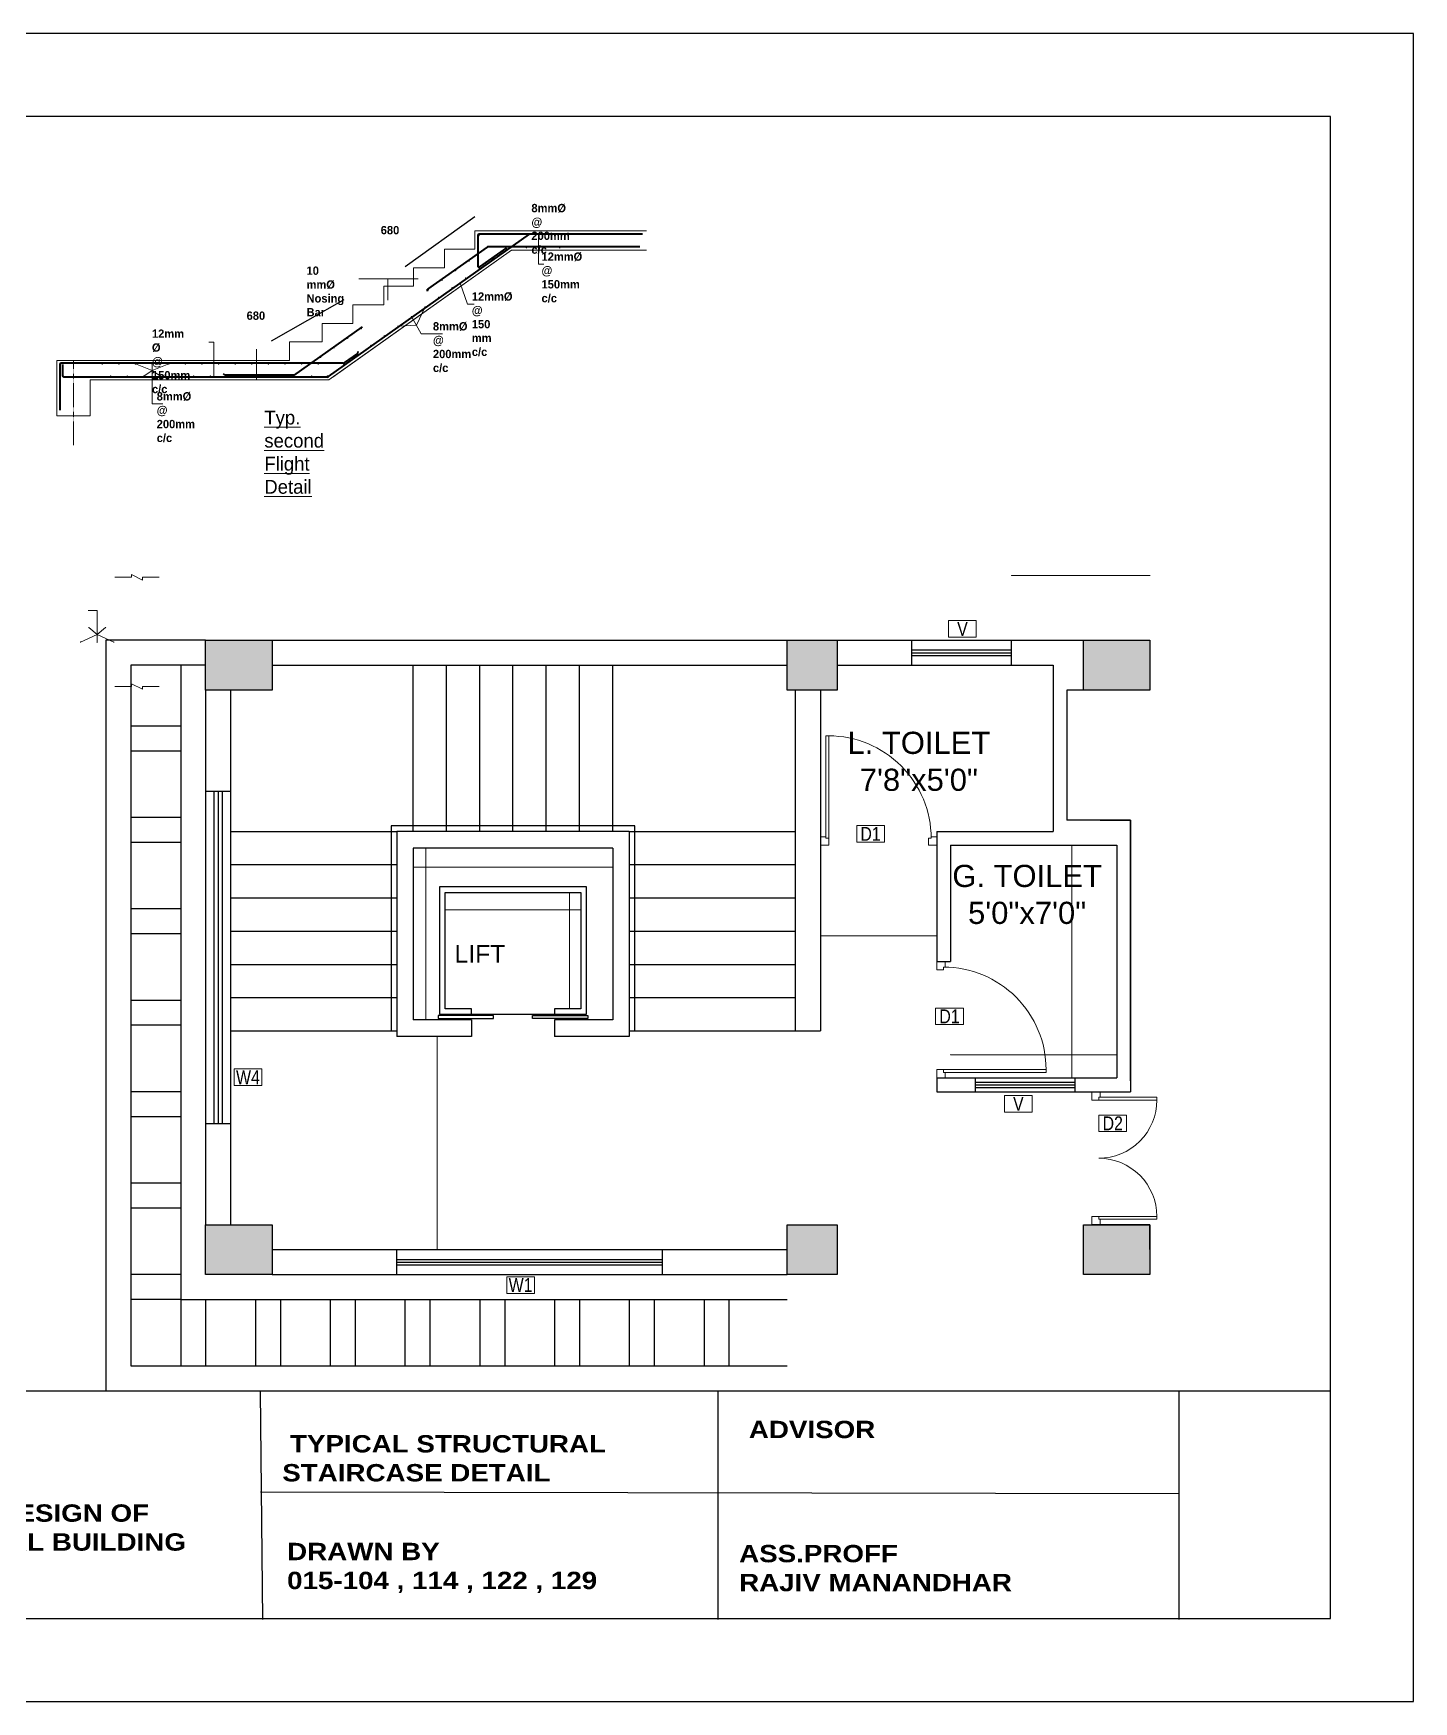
# Model space of a CAD drawing. Header units: inches. Extents: x -301229 to 1083107, y -854236 to 21026.
# Drawn here: x 730577 to 780419, y -214696 to -154464 of the extents above; entities that cross this region are included whole.
import ezdxf

# ---------------------------------------------------------------- set-up
doc = ezdxf.new("R2010")
doc.units = ezdxf.units.IN
doc.header["$MEASUREMENT"] = 0
doc.linetypes.add('CENTER', pattern=[2, 1.25, -0.25, 0.25, -0.25])
for name, color, linetype, lineweight in [('beam', 210, 'Continuous', 15), ('CL. PILLAR', 8, 'CENTER', 9), ('dimension', 25, 'Continuous', 20), ('Dimensions', 160, 'Continuous', 5), ('DOOR PLAN', 241, 'Continuous', 25), ('dw', 42, 'Continuous', 20), ('leader', 250, 'Continuous', 20), ('R-reinforcement', 164, 'Continuous', 40), ('stair case', 32, 'Continuous', 13), ('Text', 2, 'Continuous', 20), ('title', 20, 'Continuous', 15), ('wall', 10, 'Continuous', 30)]:
    doc.layers.add(name, color=color, linetype=linetype, lineweight=lineweight)
doc.layers.add('E_Electrical Layout', color=220, linetype='Continuous')
doc.styles.add('7 INCH', font='times.ttf', dxfattribs={"height": 7})
doc.styles.add('arial.', font='arial.ttf')
doc.dimstyles.new('Copy of Standard', dxfattribs={"dimtxt": 8, "dimasz": 5, "dimexe": 4, "dimexo": 0.0625, "dimgap": 1.5, "dimtad": 1, "dimdec": 1, "dimzin": 0, "dimdsep": 46, "dimlunit": 4, "dimtxsty": 'Standard', "dimblk": 'OBLIQUE', "dimcen": 0.09, "dimclrd": 1, "dimclre": 1, "dimclrt": 3, "dimadec": 0, "dimazin": 0, "dimtfac": 1, "dimtdec": 1, "dimtix": 1, "dimtofl": 0, "dimtmove": 1, "dimatfit": 3, "dimfxl": 8, "dimfxlon": 1, "dimtolj": 1, "dimtzin": 0, "dimlwd": 15, "dimlwe": 15, "dimarcsym": 0})
doc.dimstyles.new('dim-1', dxfattribs={"dimtxt": 3, "dimasz": 1.5, "dimexe": 2, "dimexo": 2, "dimgap": 1, "dimtad": 0, "dimdec": 0, "dimzin": 0, "dimdsep": 46, "dimlunit": 4, "dimtxsty": 'Standard', "dimblk": 'OBLIQUE', "dimcen": 2, "dimclrd": 256, "dimclre": 256, "dimclrt": 256, "dimadec": 0, "dimazin": 0, "dimtfac": 1, "dimtdec": 0, "dimtofl": 0, "dimtmove": 0, "dimatfit": 3, "dimldrblk": 'OBLIQUE', "dimfxl": 2, "dimfxlon": 1, "dimtolj": 1, "dimtzin": 0, "dimlwd": -1, "dimlwe": -1, "dimarcsym": 0})

# ---------------------------------------------------------------- blocks, each defined once
blk = doc.blocks.new('_Oblique')
at = {"color": 0, "linetype": 'ByBlock', "lineweight": -2}
blk.add_line((-0.5, -0.5), (0.5, 0.5), dxfattribs=at)
blk = doc.blocks.new('*D819')
at = {"layer": 'Defpoints', "color": 0, "ltscale": 0.5, "transparency": 16777216}
for p in [(738557, -166271), (738636, -166271), (738557, -166971)]:
    blk.add_point(p, dxfattribs=at)
at = {"layer": 'Dimensions', "ltscale": 0.5, "transparency": 16777216}
for p, q in [((738636, -166271), (738636, -165866)), ((738632, -166271), (738638, -166271)), ((738636, -166971), (738636, -166271)), ((738632, -166971), (738638, -166971))]:
    blk.add_line(p, q, dxfattribs=at)
at = {"layer": 'Dimensions', "ltscale": 0.5, "transparency": 16777216, "xscale": 0.5, "yscale": 0.5, "zscale": 0.5}
for p, rotation in [((738636, -166271), 90), ((738636, -166971), 270)]:
    blk.add_blockref('_Oblique', p, dxfattribs=dict(at, rotation=rotation))
at = {"layer": 'Dimensions', "ltscale": 0.5, "transparency": 16777216, "insert": (738636, -165861), "char_height": 2, "attachment_point": 5, "rotation": 90}
blk.add_mtext('\\A1;58\'-4"', dxfattribs=at)
blk = doc.blocks.new('*D849')
at = {"layer": 'Defpoints', "color": 0, "transparency": 16777216}
for p in [(767230, -183777), (766730, -192177), (768078, -192177)]:
    blk.add_point(p, dxfattribs=at)
at = {"layer": 'wall', "color": 1, "lineweight": 15, "transparency": 16777216}
for p, q in [((768070, -183777), (768082, -183777)), ((768078, -183777), (768078, -192177)), ((768070, -192177), (768082, -192177))]:
    blk.add_line(p, q, dxfattribs=at)
at = {"layer": 'wall', "color": 1, "lineweight": 15, "transparency": 16777216, "xscale": 5, "yscale": 5, "zscale": 5}
for p, rotation in [((768078, -183777), 90), ((768078, -192177), 270)]:
    blk.add_blockref('_Oblique', p, dxfattribs=dict(at, rotation=rotation))
at = {"layer": 'wall', "color": 3, "transparency": 16777216, "insert": (768072, -187977), "char_height": 8, "attachment_point": 5, "rotation": 90}
blk.add_mtext("\\A1;700'", dxfattribs=at)
blk = doc.blocks.new('*D850')
at = {"layer": 'Defpoints', "color": 0, "transparency": 16777216}
for p in [(763697, -191527), (769697, -191341), (769697, -191527)]:
    blk.add_point(p, dxfattribs=at)
at = {"layer": 'wall', "color": 1, "lineweight": 15, "transparency": 16777216}
for p, q in [((763697, -191349), (763697, -191337)), ((763697, -191341), (769697, -191341)), ((769697, -191349), (769697, -191337))]:
    blk.add_line(p, q, dxfattribs=at)
at = {"layer": 'wall', "color": 1, "lineweight": 15, "transparency": 16777216, "xscale": 5, "yscale": 5, "zscale": 5, "rotation": 180}
blk.add_blockref('_Oblique', (763697, -191341), dxfattribs=at)
at = {"layer": 'wall', "color": 1, "lineweight": 15, "transparency": 16777216, "xscale": 5, "yscale": 5, "zscale": 5}
blk.add_blockref('_Oblique', (769697, -191341), dxfattribs=at)
at = {"layer": 'wall', "color": 3, "transparency": 16777216, "insert": (766697, -191336), "char_height": 8, "attachment_point": 5}
blk.add_mtext("\\A1;500'", dxfattribs=at)
blk = doc.blocks.new('*D858')
at = {"layer": 'Defpoints', "color": 0, "transparency": 16777216}
for p in [(758997, -187047), (758997, -187047), (763197, -187047)]:
    blk.add_point(p, dxfattribs=at)
at = {"layer": 'wall', "color": 1, "lineweight": 15, "transparency": 16777216}
for p, q in [((758997, -187047), (758997, -187043)), ((763197, -187047), (758997, -187047)), ((763197, -187047), (763197, -187043))]:
    blk.add_line(p, q, dxfattribs=at)
at = {"layer": 'wall', "color": 1, "lineweight": 15, "transparency": 16777216, "xscale": 5, "yscale": 5, "zscale": 5, "rotation": 180}
blk.add_blockref('_Oblique', (758997, -187047), dxfattribs=at)
at = {"layer": 'wall', "color": 1, "lineweight": 15, "transparency": 16777216, "xscale": 5, "yscale": 5, "zscale": 5}
blk.add_blockref('_Oblique', (763197, -187047), dxfattribs=at)
at = {"layer": 'wall', "color": 3, "transparency": 16777216, "insert": (761097, -187041), "char_height": 8, "attachment_point": 5}
blk.add_mtext("\\A1;350'", dxfattribs=at)
blk = doc.blocks.new('DOOR-3.5')
at = {"layer": 'dw', "lineweight": 5}
for p, q in [((89369.77, -31671.34), (89369.77, -31670.84)), ((89370.27, -31671.34), (89369.77, -31671.34)), ((89370.77, -31671.34), (89370.27, -31671.34)), ((89406.77, -31671.34), (89407.27, -31671.34)), ((89407.27, -31671.34), (89407.77, -31671.34)), ((89407.77, -31671.34), (89407.77, -31670.84))]:
    blk.add_line(p, q, dxfattribs=at)
for points in [[(89370.77, -31634.34), (89369.77, -31634.36), (89369.77, -31671.34), (89370.77, -31671.34), (89370.77, -31634.34)], [(89369.77, -31670.84), (89367.77, -31670.84), (89367.77, -31673.84), (89370.77, -31673.84), (89370.77, -31671.34)], [(89407.77, -31670.84), (89409.77, -31670.84), (89409.77, -31673.84), (89406.77, -31673.84), (89406.77, -31671.34)]]:
    blk.add_lwpolyline(points, dxfattribs=at)
blk.add_arc((89370.77, -31671.34), 37, 359.99978, 90, dxfattribs=at)
blk = doc.blocks.new('door-4')
at = {"layer": 'dw', "lineweight": 5}
for p, q in [((169993.78, -39326.65), (169993.78, -39326.15)), ((169994.28, -39326.65), (169993.78, -39326.65)), ((169994.78, -39326.65), (169994.28, -39326.65)), ((170036.78, -39326.65), (170037.28, -39326.65)), ((170037.28, -39326.65), (170037.78, -39326.65)), ((170037.78, -39326.65), (170037.78, -39326.15))]:
    blk.add_line(p, q, dxfattribs=at)
for points in [[(169994.78, -39305.65), (169993.78, -39305.67), (169993.78, -39326.65), (169994.78, -39326.65), (169994.78, -39305.65)], [(170036.78, -39305.65), (170037.78, -39305.67), (170037.78, -39326.65), (170036.78, -39326.65), (170036.78, -39305.65)], [(169993.78, -39326.15), (169991.78, -39326.15), (169991.78, -39329.15), (169994.78, -39329.15), (169994.78, -39326.65)], [(170037.78, -39326.15), (170039.78, -39326.15), (170039.78, -39329.15), (170036.78, -39329.15), (170036.78, -39326.65)]]:
    blk.add_lwpolyline(points, dxfattribs=at)
for centre, start, end in [((169994.78, -39326.65), 359.99978, 90), ((170036.78, -39326.65), 90, 180.00022)]:
    blk.add_arc(centre, 21, start, end, dxfattribs=at)
blk = doc.blocks.new('*D859')
at = {"layer": 'Defpoints', "color": 0, "transparency": 16777216}
for p in [(744297, -184334), (751497, -184334), (751497, -184562)]:
    blk.add_point(p, dxfattribs=at)
at = {"layer": 'wall', "color": 1, "lineweight": 15, "transparency": 16777216}
for p, q in [((744297, -184554), (744297, -184566)), ((744297, -184562), (751497, -184562)), ((751497, -184554), (751497, -184566))]:
    blk.add_line(p, q, dxfattribs=at)
at = {"layer": 'wall', "color": 1, "lineweight": 15, "transparency": 16777216, "xscale": 5, "yscale": 5, "zscale": 5, "rotation": 180}
blk.add_blockref('_Oblique', (744297, -184562), dxfattribs=at)
at = {"layer": 'wall', "color": 1, "lineweight": 15, "transparency": 16777216, "xscale": 5, "yscale": 5, "zscale": 5}
blk.add_blockref('_Oblique', (751497, -184562), dxfattribs=at)
at = {"layer": 'wall', "color": 3, "transparency": 16777216, "insert": (747897, -184556), "char_height": 8, "attachment_point": 5}
blk.add_mtext("\\A1;600'", dxfattribs=at)
blk = doc.blocks.new('*D860')
at = {"layer": 'Defpoints', "color": 0, "transparency": 16777216}
for p in [(744750, -183877), (744750, -183877), (744750, -190077)]:
    blk.add_point(p, dxfattribs=at)
at = {"layer": 'wall', "color": 1, "lineweight": 15, "transparency": 16777216}
for p, q in [((744750, -183877), (744754, -183877)), ((744750, -190077), (744750, -183877)), ((744750, -190077), (744754, -190077))]:
    blk.add_line(p, q, dxfattribs=at)
at = {"layer": 'wall', "color": 1, "lineweight": 15, "transparency": 16777216, "xscale": 5, "yscale": 5, "zscale": 5}
for p, rotation in [((744750, -183877), 90), ((744750, -190077), 270)]:
    blk.add_blockref('_Oblique', p, dxfattribs=dict(at, rotation=rotation))
at = {"layer": 'wall', "color": 3, "transparency": 16777216, "insert": (744745, -186977), "char_height": 8, "attachment_point": 5, "rotation": 90}
blk.add_mtext('\\A1;516\'-8"', dxfattribs=at)
blk = doc.blocks.new('*D861')
at = {"layer": 'Defpoints', "color": 0, "transparency": 16777216}
for p in [(750347, -186111), (745447, -186260), (750347, -186260)]:
    blk.add_point(p, dxfattribs=at)
at = {"layer": 'wall', "color": 1, "lineweight": 15, "transparency": 16777216}
for p, q in [((745447, -186119), (745447, -186107)), ((745447, -186111), (750347, -186111)), ((750347, -186119), (750347, -186107))]:
    blk.add_line(p, q, dxfattribs=at)
at = {"layer": 'wall', "color": 1, "lineweight": 15, "transparency": 16777216, "xscale": 5, "yscale": 5, "zscale": 5, "rotation": 180}
blk.add_blockref('_Oblique', (745447, -186111), dxfattribs=at)
at = {"layer": 'wall', "color": 1, "lineweight": 15, "transparency": 16777216, "xscale": 5, "yscale": 5, "zscale": 5}
blk.add_blockref('_Oblique', (750347, -186111), dxfattribs=at)
at = {"layer": 'wall', "color": 3, "transparency": 16777216, "insert": (747897, -186106), "char_height": 8, "attachment_point": 5}
blk.add_mtext('\\A1;408\'-4"', dxfattribs=at)
blk = doc.blocks.new('*D862')
at = {"layer": 'Defpoints', "color": 0, "transparency": 16777216}
for p in [(749621, -185477), (749397, -189677), (749940, -189677)]:
    blk.add_point(p, dxfattribs=at)
at = {"layer": 'wall', "color": 1, "lineweight": 15, "transparency": 16777216}
for p, q in [((749932, -185477), (749944, -185477)), ((749940, -185477), (749940, -189677)), ((749932, -189677), (749944, -189677))]:
    blk.add_line(p, q, dxfattribs=at)
at = {"layer": 'wall', "color": 1, "lineweight": 15, "transparency": 16777216, "xscale": 5, "yscale": 5, "zscale": 5}
for p, rotation in [((749940, -185477), 90), ((749940, -189677), 270)]:
    blk.add_blockref('_Oblique', p, dxfattribs=dict(at, rotation=rotation))
at = {"layer": 'wall', "color": 3, "transparency": 16777216, "insert": (749935, -187577), "char_height": 8, "attachment_point": 5, "rotation": 90}
blk.add_mtext("\\A1;350'", dxfattribs=at)
blk = doc.blocks.new('*D863')
at = {"layer": 'Defpoints', "color": 0, "transparency": 16777216}
for p in [(745773, -190677), (745159, -198377), (745773, -198377)]:
    blk.add_point(p, dxfattribs=at)
at = {"layer": 'wall', "color": 1, "lineweight": 15, "transparency": 16777216}
for p, q in [((745167, -190677), (745155, -190677)), ((745159, -190677), (745159, -198377)), ((745167, -198377), (745155, -198377))]:
    blk.add_line(p, q, dxfattribs=at)
at = {"layer": 'wall', "color": 1, "lineweight": 15, "transparency": 16777216, "xscale": 5, "yscale": 5, "zscale": 5}
for p, rotation in [((745159, -190677), 90), ((745159, -198377), 270)]:
    blk.add_blockref('_Oblique', p, dxfattribs=dict(at, rotation=rotation))
at = {"layer": 'wall', "color": 3, "transparency": 16777216, "insert": (745153, -194527), "char_height": 8, "attachment_point": 5, "rotation": 90}
blk.add_mtext('\\A1;641\'-8"', dxfattribs=at)
blk = doc.blocks.new('*D855')
at = {"layer": 'Defpoints', "color": 0, "transparency": 16777216}
for p in [(770897, -174036), (768497, -176377), (770897, -176377)]:
    blk.add_point(p, dxfattribs=at)
at = {"layer": 'wall', "color": 1, "lineweight": 15, "transparency": 16777216}
for p, q in [((768497, -174044), (768497, -174032)), ((768497, -174036), (770897, -174036)), ((770897, -174044), (770897, -174032))]:
    blk.add_line(p, q, dxfattribs=at)
at = {"layer": 'wall', "color": 1, "lineweight": 15, "transparency": 16777216, "xscale": 5, "yscale": 5, "zscale": 5, "rotation": 180}
blk.add_blockref('_Oblique', (768497, -174036), dxfattribs=at)
at = {"layer": 'wall', "color": 1, "lineweight": 15, "transparency": 16777216, "xscale": 5, "yscale": 5, "zscale": 5}
blk.add_blockref('_Oblique', (770897, -174036), dxfattribs=at)
at = {"layer": 'wall', "color": 3, "transparency": 16777216, "insert": (769697, -174031), "char_height": 8, "attachment_point": 5}
blk.add_mtext("\\A1;200'", dxfattribs=at)
blk = doc.blocks.new('*D865')
at = {"layer": 'Defpoints', "color": 0, "transparency": 16777216}
for p in [(768497, -174036), (765897, -176377), (768497, -176377)]:
    blk.add_point(p, dxfattribs=at)
at = {"layer": 'wall', "color": 1, "lineweight": 15, "transparency": 16777216}
for p, q in [((765897, -174044), (765897, -174032)), ((765897, -174036), (768497, -174036)), ((768497, -174044), (768497, -174032))]:
    blk.add_line(p, q, dxfattribs=at)
at = {"layer": 'wall', "color": 1, "lineweight": 15, "transparency": 16777216, "xscale": 5, "yscale": 5, "zscale": 5, "rotation": 180}
blk.add_blockref('_Oblique', (765897, -174036), dxfattribs=at)
at = {"layer": 'wall', "color": 1, "lineweight": 15, "transparency": 16777216, "xscale": 5, "yscale": 5, "zscale": 5}
blk.add_blockref('_Oblique', (768497, -174036), dxfattribs=at)
at = {"layer": 'wall', "color": 3, "transparency": 16777216, "insert": (767197, -174031), "char_height": 8, "attachment_point": 5}
blk.add_mtext('\\A1;216\'-8"', dxfattribs=at)

msp = doc.modelspace()

# ---------------------------------------------------------------- hatches: boundary and pattern name
at = {"layer": 'wall'}
for points in [[(739196.77, -178176.83), (739196.77, -176376.83), (736796.77, -176376.83), (736796.77, -178176.83)], [(759596.77, -176376.83), (757796.77, -176376.83), (757796.77, -178176.83), (759596.77, -178176.83)], [(770896.77, -178176.83), (770896.77, -176376.83), (768496.77, -176376.83), (768496.77, -178176.83)], [(739196.77, -199276.83), (739196.77, -197476.83), (736796.77, -197476.83), (736796.77, -199276.83)], [(759596.77, -197476.83), (757796.77, -197476.83), (757796.77, -199276.83), (759596.77, -199276.83)], [(770896.77, -199276.83), (770896.77, -197476.83), (768496.77, -197476.83), (768496.77, -199276.83)]]:
    msp.add_hatch(color=2, dxfattribs=at).paths.add_polyline_path(points)

# ---------------------------------------------------------------- linework, layer by layer
for p, q in [((746521.93, -161091.23), (744003.79, -162893.43)), ((739178.67, -165569.26), (741801.75, -164070.75)), ((698243.18, -203476.83), (777419.18, -203476.83)), ((738868.16, -211730.32), (738780.77, -203511.78)), ((755300.16, -211730.32), (755300.16, -203511.32)), ((771956.16, -211730.32), (771956.16, -203511.32)), ((738780.77, -207124.78), (771956.16, -207178.7))]:
    msp.add_line(p, q)
for points in [[(695243.18, -214695.83), (780419.18, -214695.83), (780419.18, -154463.83), (695243.18, -154463.83)], [(698243.18, -211695.83), (777419.18, -211695.83), (777419.18, -157463.83), (698243.18, -157463.83)]]:
    msp.add_lwpolyline(points, close=True)
at = {"layer": 'beam', "ltscale": 0.5}
msp.add_lwpolyline([(732629.08, -166271.23), (731429.08, -166271.23), (731429.08, -168271.23), (732629.08, -168271.23), (732629.08, -166971.23)], dxfattribs=at)
at = {"layer": 'CL. PILLAR', "lineweight": 0, "ltscale": 2}
msp.add_line((732029.08, -166271.23), (732029.08, -169333.59), dxfattribs=at)
at = {"layer": 'dimension'}
for points in [[(763627.56, -175667.29), (764627.56, -175667.29), (764627.56, -176267.29), (763627.56, -176267.29), (763627.56, -175667.29)], [(760307.39, -183065.81), (761307.39, -183065.81), (761307.39, -183665.81), (760307.39, -183665.81), (760307.39, -183065.81)], [(763159.04, -189653.55), (764159.04, -189653.55), (764159.04, -190253.55), (763159.04, -190253.55), (763159.04, -189653.55)], [(737825.96, -191854.4), (738825.96, -191854.4), (738825.96, -192454.4), (737825.96, -192454.4), (737825.96, -191854.4)], [(765645.71, -192810.7), (766645.71, -192810.7), (766645.71, -193410.7), (765645.71, -193410.7), (765645.71, -192810.7)], [(769053.75, -193517.02), (770053.75, -193517.02), (770053.75, -194117.02), (769053.75, -194117.02), (769053.75, -193517.02)], [(747671.07, -199355.75), (748671.07, -199355.75), (748671.07, -199955.75), (747671.07, -199955.75), (747671.07, -199355.75)]]:
    msp.add_lwpolyline(points, dxfattribs=at)
at = {"layer": 'DOOR PLAN'}
for p, q in [((762296.77, -176376.83), (765896.77, -176376.83)), ((762296.77, -176726.83), (765896.77, -176726.83)), ((762296.77, -176826.83), (765896.77, -176826.83)), ((762296.77, -176926.83), (765896.77, -176926.83)), ((744296.77, -183276.83), (744296.77, -177276.83)), ((745496.77, -183276.83), (745496.77, -177276.83)), ((746696.77, -183276.83), (746696.77, -177276.83)), ((747896.77, -183276.83), (747896.77, -177276.83)), ((749096.77, -183276.83), (749096.77, -177276.83)), ((750296.77, -183276.83), (750296.77, -177276.83)), ((751496.77, -183276.83), (751496.77, -177276.83)), ((762296.77, -177276.83), (765896.77, -177276.83)), ((735896.77, -179476.83), (734096.77, -179476.83)), ((735896.77, -180376.83), (734096.77, -180376.83)), ((736796.77, -181826.83), (736796.77, -193826.83)), ((737096.77, -181826.83), (737096.77, -193826.83)), ((737246.77, -181826.83), (737246.77, -193826.83)), ((737396.77, -181826.83), (737396.77, -193826.83)), ((737696.77, -181826.83), (737696.77, -193826.83)), ((735896.77, -182776.83), (734096.77, -182776.83)), ((743496.77, -183076.83), (743496.77, -190476.83)), ((752296.77, -183076.83), (743496.77, -183076.83)), ((744296.77, -183076.83), (743696.77, -183076.83)), ((752296.77, -190476.83), (752296.77, -183076.83)), ((735896.77, -183676.83), (734096.77, -183676.83)), ((737696.77, -183276.83), (743696.77, -183276.83)), ((752096.77, -183276.83), (758096.77, -183276.83)), ((737696.77, -184476.83), (743696.77, -184476.83)), ((752096.77, -184476.83), (758096.77, -184476.83)), ((735896.77, -186076.83), (734096.77, -186076.83)), ((737696.77, -185676.83), (743696.77, -185676.83)), ((752096.77, -185676.83), (758096.77, -185676.83)), ((735896.77, -186976.83), (734096.77, -186976.83)), ((737696.77, -186876.83), (743696.77, -186876.83)), ((752096.77, -186876.83), (758096.77, -186876.83)), ((737696.77, -188076.83), (743696.77, -188076.83)), ((752096.77, -188076.83), (758096.77, -188076.83)), ((735896.77, -189376.83), (734096.77, -189376.83)), ((737696.77, -189276.83), (743696.77, -189276.83)), ((752096.77, -189276.83), (758096.77, -189276.83)), ((735896.77, -190276.83), (734096.77, -190276.83)), ((746396.77, -189876.83), (749396.77, -189876.83)), ((737696.77, -190476.83), (743696.77, -190476.83)), ((752096.77, -190476.83), (758096.77, -190476.83)), ((735896.77, -192676.83), (734096.77, -192676.83)), ((764596.77, -192176.83), (768196.77, -192176.83)), ((764596.77, -192326.83), (768196.77, -192326.83)), ((764596.77, -192426.83), (768196.77, -192426.83)), ((764596.77, -192526.83), (768196.77, -192526.83)), ((764596.77, -192676.83), (768196.77, -192676.83)), ((735896.77, -193576.83), (734096.77, -193576.83)), ((735896.77, -195976.83), (734096.77, -195976.83)), ((735896.77, -196876.83), (734096.77, -196876.83)), ((743696.77, -198376.83), (753296.77, -198376.83)), ((743696.77, -198726.83), (753296.77, -198726.83)), ((735896.77, -199276.83), (734096.77, -199276.83)), ((743696.77, -198826.83), (753296.77, -198826.83)), ((743696.77, -198926.83), (753296.77, -198926.83)), ((743696.77, -199276.83), (753296.77, -199276.83)), ((735896.77, -200176.83), (734096.77, -200176.83)), ((735896.77, -200176.83), (735896.77, -202576.83)), ((736796.77, -200176.83), (736796.77, -202576.83)), ((738596.77, -200176.83), (738596.77, -202576.83)), ((739496.77, -200176.83), (739496.77, -202576.83)), ((741296.77, -200176.83), (741296.77, -202576.83)), ((742196.77, -200176.83), (742196.77, -202576.83)), ((743996.77, -200176.83), (743996.77, -202576.83)), ((744896.77, -200176.83), (744896.77, -202576.83)), ((746696.77, -200176.83), (746696.77, -202576.83)), ((747596.77, -200176.83), (747596.77, -202576.83)), ((749396.77, -200176.83), (749396.77, -202576.83)), ((750296.77, -200176.83), (750296.77, -202576.83)), ((752096.77, -200176.83), (752096.77, -202576.83)), ((752996.77, -200176.83), (752996.77, -202576.83)), ((754796.77, -200176.83), (754796.77, -202576.83)), ((755696.77, -200176.83), (755696.77, -202576.83))]:
    msp.add_line(p, q, dxfattribs=at)
for points in [[(736796.77, -176376.83), (733196.77, -176376.83), (733196.77, -203476.83), (757796.77, -203476.83)], [(736796.77, -177276.83), (734096.77, -177276.83), (734096.77, -202576.83), (757796.77, -202576.83)], [(735896.77, -177276.83), (735896.77, -200176.83), (757796.77, -200176.83)], [(749396.77, -189676.83), (749396.77, -189876.83), (750546.77, -189876.83), (750546.77, -185276.83), (745246.77, -185276.83), (745246.77, -189876.83), (746396.77, -189876.83), (746396.77, -189676.83), (745446.77, -189676.83), (745446.77, -185476.83), (750346.77, -185476.83), (750346.77, -189676.83), (749396.77, -189676.83)], [(747196.77, -189926.83), (745196.77, -189926.83), (745196.77, -190026.83), (747196.77, -190026.83), (747196.77, -189926.83)], [(748596.77, -189926.83), (750596.77, -189926.83), (750596.77, -190026.83), (748596.77, -190026.83), (748596.77, -189926.83)]]:
    msp.add_lwpolyline(points, dxfattribs=at)
at = {"layer": 'leader', "ltscale": 0.5}
for points in [[(748814.89, -162221.23), (748823.22, -162171.23), (748831.55, -162221.23)], [(737090.85, -166321.23), (737099.18, -166371.23), (737107.52, -166321.23)]]:
    msp.add_solid(points, dxfattribs=at)
at = {"layer": 'R-reinforcement', "ltscale": 0.5}
for p, q in [((741239.05, -166852.81), (748489.99, -161711.23)), ((746621.93, -161761.23), (746621.93, -162857.36)), ((752571.93, -161711.23), (746671.93, -161711.23)), ((746963.87, -162180.45), (744813.88, -163704.98)), ((746700.85, -162898.15), (747676.18, -162206.55)), ((752471.93, -162171.23), (746992.79, -162171.23)), ((744809.72, -163775.57), (744813.88, -163704.98)), ((742455.08, -165056.02), (739975.25, -166814.44)), ((741828.89, -166352.81), (742292.34, -166024.18)), ((742292.34, -166024.18), (742304.21, -165954.47)), ((731529.08, -166421.23), (731529.08, -168072.03)), ((741771.05, -166371.23), (731579.08, -166371.23)), ((731629.08, -166421.23), (731629.08, -166821.23)), ((737488.64, -166806.02), (737438.64, -166756.02)), ((739987.13, -166806.02), (737488.64, -166806.02)), ((741181.21, -166871.23), (731679.08, -166871.23))]:
    msp.add_line(p, q, dxfattribs=at)
at = {"layer": 'R-reinforcement', "ltscale": 0.5, "const_width": 25}
for points in [[(746659.43, -161761.23, 1), (746684.43, -161761.23, 1)], [(748670.69, -161678.26, 1), (748695.69, -161678.26, 1)], [(749270.69, -161678.26, 1), (749295.69, -161678.26, 1)], [(749870.69, -161678.26, 1), (749895.69, -161678.26, 1)], [(747158.68, -162614.83, 1), (747179.07, -162600.37, 1)], [(747648.11, -162267.77, 1), (747668.51, -162253.31, 1)], [(748370.69, -162204.21, -1), (748395.69, -162204.21, -1)], [(748970.69, -162204.21, -1), (748995.69, -162204.21, -1)], [(749570.69, -162204.21, -1), (749595.69, -162204.21, -1)], [(745813.53, -163035.41, 1), (745833.92, -163020.95, 1)], [(746302.97, -162688.35, 1), (746323.36, -162673.89, 1)], [(746669.24, -162961.89, 1), (746689.63, -162947.43, 1)], [(744834.65, -163729.52, 1), (744855.04, -163715.06, 1)], [(745324.09, -163382.47, 1), (745344.48, -163368.01, 1)], [(745690.36, -163656, 1), (745710.75, -163641.54, 1)], [(746179.8, -163308.95, 1), (746200.19, -163294.48, 1)], [(744711.48, -164350.12, 1), (744731.87, -164335.66, 1)], [(745200.92, -164003.06, 1), (745221.31, -163988.6, 1)], [(743732.6, -165044.23, 1), (743752.99, -165029.77, 1)], [(744222.04, -164697.17, 1), (744242.43, -164682.71, 1)], [(741917.75, -165476.3, 1), (741938.14, -165461.84, 1)], [(742407.19, -165129.25, 1), (742427.58, -165114.79, 1)], [(743243.16, -165391.29, 1), (743263.55, -165376.83, 1)], [(740938.87, -166170.42, 1), (740959.26, -166155.96, 1)], [(741428.31, -165823.36, 1), (741448.7, -165808.9, 1)], [(742264.28, -166085.4, 1), (742284.67, -166070.94, 1)], [(742753.72, -165738.35, 1), (742774.11, -165723.89, 1)], [(733052.78, -166400.77, -1), (733077.78, -166400.77, -1)], [(733352.78, -166838.63, 1), (733377.78, -166838.63, 1)], [(733652.78, -166400.77, -1), (733677.78, -166400.77, -1)], [(733952.78, -166838.63, 1), (733977.78, -166838.63, 1)], [(734252.78, -166400.77, -1), (734277.78, -166400.77, -1)], [(734552.78, -166838.63, 1), (734577.78, -166838.63, 1)], [(734852.78, -166400.77, -1), (734877.78, -166400.77, -1)], [(735152.78, -166838.63, 1), (735177.78, -166838.63, 1)], [(735452.78, -166400.77, -1), (735477.78, -166400.77, -1)], [(735752.78, -166838.63, 1), (735777.78, -166838.63, 1)], [(736052.78, -166400.77, -1), (736077.78, -166400.77, -1)], [(736352.78, -166838.63, 1), (736377.78, -166838.63, 1)], [(736652.78, -166400.77, -1), (736677.78, -166400.77, -1)], [(736952.78, -166838.63, 1), (736977.78, -166838.63, 1)], [(737252.78, -166400.77, -1), (737277.78, -166400.77, -1)], [(737552.78, -166838.63, 1), (737577.78, -166838.63, 1)], [(737852.78, -166400.77, -1), (737877.78, -166400.77, -1)], [(738152.78, -166838.63, 1), (738177.78, -166838.63, 1)], [(738452.78, -166400.77, -1), (738477.78, -166400.77, -1)], [(738752.78, -166838.63, 1), (738777.78, -166838.63, 1)], [(739052.78, -166400.77, -1), (739077.78, -166400.77, -1)], [(739352.78, -166838.63, 1), (739377.78, -166838.63, 1)], [(739652.78, -166400.77, -1), (739677.78, -166400.77, -1)], [(739952.78, -166838.63, 1), (739977.78, -166838.63, 1)], [(740252.78, -166400.77, -1), (740277.78, -166400.77, -1)], [(740615.31, -166838.63, 1), (740640.31, -166838.63, 1)], [(740877.78, -166400.77, 1), (740852.78, -166400.77, 1)], [(741186.28, -166839.46, 1), (741206.68, -166825, 1)], [(741774.84, -166432.46, 1), (741795.23, -166418, 1)], [(732269.32, -176443.07, -1), (732294.32, -176443.07, -1)], [(732569.32, -175917.12, 1), (732594.32, -175917.12, 1)], [(732869.32, -176443.07, -1), (732894.32, -176443.07, -1)], [(733169.32, -175917.12, 1), (733194.32, -175917.12, 1)], [(733469.32, -176443.07, -1), (733494.32, -176443.07, -1)]]:
    msp.add_lwpolyline(points, format="xyb", close=True, dxfattribs=at)
at = {"layer": 'R-reinforcement', "ltscale": 0.5}
for centre, radius, start, end in [((746671.93, -161761.23), 50, 90, 180), ((746992.79, -162221.23), 50, 90, 125.3401069), ((746671.93, -162857.36), 50, 180, 305.3401069), ((731579.08, -166421.23), 50, 90, 180), ((731679.08, -166821.23), 50, 180, 270), ((741771.05, -166271.23), 100, 270, 305.3401069), ((741181.21, -166771.23), 100, 270, 305.3401069)]:
    msp.add_arc(centre, radius, start, end, dxfattribs=at)
at = {"layer": 'stair case', "ltscale": 0.5}
for p, q in [((752721.93, -161591.23), (746521.93, -161591.23)), ((746521.93, -161591.23), (746521.93, -162259.41)), ((741244.92, -166971.23), (747844.92, -162291.23)), ((741385.95, -166871.23), (747844.92, -162291.23)), ((746521.93, -162259.41), (745421.93, -162259.41)), ((745421.93, -162259.41), (745421.93, -162927.7)), ((752721.93, -162291.23), (747844.92, -162291.23)), ((745421.93, -162927.7), (744307.79, -162927.7)), ((744307.79, -162927.7), (744307.79, -163596.79)), ((744307.79, -163596.79), (743229.93, -163596.79)), ((743229.93, -163596.79), (743229.93, -164265.88)), ((743229.93, -164265.88), (742118.08, -164265.88)), ((742118.08, -164265.88), (742118.08, -164933.56)), ((742118.08, -164933.56), (741010.23, -164933.56)), ((741010.23, -164933.56), (741010.23, -165602.58)), ((741010.23, -165602.58), (739828.3, -165602.58)), ((739828.3, -165602.58), (739828.3, -165773.93)), ((739828.3, -165773.93), (739828.3, -166271.23)), ((739828.3, -166271.23), (732629.08, -166271.23)), ((741244.92, -166971.23), (732629.08, -166971.23))]:
    msp.add_line(p, q, dxfattribs=at)
for points in [[(735120.56, -174100.27), (734520.56, -174100.27), (734520.56, -174200.27), (734120.56, -174000.27), (734120.56, -174100.27), (733520.56, -174100.27)], [(735120.56, -178045.12), (734520.56, -178045.12), (734520.56, -178145.12), (734120.56, -177945.12), (734120.56, -178045.12), (733520.56, -178045.12)]]:
    msp.add_lwpolyline(points, dxfattribs=at)
at = {"layer": 'wall'}
for p, q in [((739196.77, -176376.83), (757796.77, -176376.83)), ((759596.77, -176376.83), (762296.77, -176376.83)), ((762296.77, -177276.83), (762296.77, -176376.83)), ((765896.77, -176376.83), (768496.77, -176376.83)), ((765896.77, -177276.83), (765896.77, -176376.83)), ((739196.77, -177276.83), (757796.77, -177276.83)), ((759596.77, -177276.83), (762296.77, -177276.83)), ((765896.77, -177276.83), (767396.77, -177276.83)), ((767396.77, -177276.83), (767396.77, -183276.83)), ((736796.77, -178176.83), (736796.77, -181826.83)), ((737696.77, -178176.83), (737696.77, -181826.83)), ((758096.77, -190476.83), (758096.77, -178176.83)), ((758996.77, -178176.83), (758996.77, -190476.83)), ((767896.77, -178176.83), (767896.77, -182876.83)), ((768496.77, -178176.83), (767896.77, -178176.83)), ((736796.77, -181826.83), (737696.77, -181826.83)), ((770196.77, -182876.83), (767896.77, -182876.83)), ((769096.77, -182876.83), (770196.77, -182876.83)), ((769096.77, -182876.83), (770196.77, -182876.83)), ((770196.77, -182876.83), (770196.77, -192676.83)), ((770196.77, -192276.83), (770196.77, -182876.83)), ((752096.77, -183276.83), (743696.77, -183276.83)), ((743696.77, -183276.83), (743696.77, -190676.83)), ((752096.77, -183276.83), (752096.77, -190676.83)), ((763196.77, -183276.83), (763196.77, -187976.83)), ((763196.77, -183276.83), (767396.77, -183276.83)), ((751496.77, -183876.83), (744296.77, -183876.83)), ((744296.77, -183876.83), (744296.77, -190076.83)), ((751496.77, -183876.83), (751496.77, -190076.83)), ((763696.77, -183776.83), (763696.77, -187976.83)), ((763696.77, -183776.83), (769696.77, -183776.83)), ((769696.77, -183776.83), (769696.77, -192176.83)), ((763196.77, -187976.83), (763696.77, -187976.83)), ((746396.77, -190076.83), (744296.77, -190076.83)), ((746396.77, -190076.83), (746396.77, -190676.83)), ((751496.77, -190076.83), (749396.77, -190076.83)), ((749396.77, -190076.83), (749396.77, -190676.83)), ((746396.77, -190676.83), (743696.77, -190676.83)), ((752096.77, -190676.83), (749396.77, -190676.83)), ((758096.77, -190476.83), (758996.77, -190476.83)), ((763196.77, -192176.83), (763196.77, -192676.83)), ((763196.77, -192176.83), (764596.77, -192176.83)), ((763196.77, -192676.83), (764596.77, -192676.83)), ((764596.77, -192676.83), (764596.77, -192176.83)), ((768196.77, -192176.83), (769696.77, -192176.83)), ((768196.77, -192676.83), (768196.77, -192176.83)), ((768196.77, -192676.83), (770196.77, -192676.83)), ((736796.77, -193826.83), (736796.77, -197476.83)), ((736796.77, -193826.83), (737696.77, -193826.83)), ((737696.77, -193826.83), (737696.77, -197476.83)), ((770896.77, -197476.83), (768796.77, -197476.81)), ((770896.77, -198376.83), (770896.77, -197476.83)), ((739196.77, -198376.83), (743696.77, -198376.83)), ((743696.77, -199276.83), (743696.77, -198376.83)), ((753296.77, -198376.83), (757796.77, -198376.83)), ((753296.77, -199276.83), (753296.77, -198376.83)), ((739196.77, -199276.83), (743696.77, -199276.83)), ((753296.77, -199276.83), (757796.77, -199276.83)), ((768496.77, -199276.83), (768496.77, -198876.83)), ((768496.77, -199276.83), (768496.77, -198876.83))]:
    msp.add_line(p, q, dxfattribs=at)
for points in [[(736796.77, -176376.83), (739196.77, -176376.83), (739196.77, -178176.83), (736796.77, -178176.83), (736796.77, -176376.83)], [(757796.77, -176376.83), (759596.77, -176376.83), (759596.77, -178176.83), (757796.77, -178176.83), (757796.77, -176376.83)], [(768496.77, -176376.83), (770896.77, -176376.83), (770896.77, -178176.83), (768496.77, -178176.83), (768496.77, -176376.83)], [(736796.77, -197476.83), (739196.77, -197476.83), (739196.77, -199276.83), (736796.77, -199276.83), (736796.77, -197476.83)], [(757796.77, -197476.83), (759596.77, -197476.83), (759596.77, -199276.83), (757796.77, -199276.83), (757796.77, -197476.83)], [(768496.77, -197476.83), (770896.77, -197476.83), (770896.77, -199276.83), (768496.77, -199276.83), (768496.77, -197476.83)]]:
    msp.add_lwpolyline(points, dxfattribs=at)

# ---------------------------------------------------------------- block references
at = {"layer": 'E_Electrical Layout', "color": 6, "xscale": 100, "yscale": 100, "zscale": 100}
msp.add_blockref('DOOR-3.5', (-8177780.65, 2983607.64), dxfattribs=at)
at = {"layer": 'E_Electrical Layout', "color": 6, "xscale": -100, "yscale": 100, "zscale": 100, "rotation": 270}
msp.add_blockref('DOOR-3.5', (3930581.23, -9128954.25), dxfattribs=at)
at = {"layer": 'wall', "xscale": 100, "yscale": 100, "zscale": 100, "rotation": 270}
msp.add_blockref('door-4', (4701711.52, 16806501.29), dxfattribs=at)

# ---------------------------------------------------------------- texts
at = {"char_height": 626.5465, "attachment_point": 1}
for s, width, heights, insert in [('   \\P{\\fArial Black|b0|i0|c0|p34;    ADVISOR\\P}     ', 16656, [0], (755300.16, -203511.32)), ('{\\fArial Black|b0|i0|c0|p34; \\P TYPICAL STRUCTURAL STAIRCASE DETAIL}', 16587.6939, [0], (739566.35, -204029.26)), ('{\\fArial Black|b0|i0|c0|p34;       \\P       PROJECT : \\P       SEISMIC ANALYSIS AND DESIGN OF\\P       RCC FRAMED COMMERCIAL BUILDING    }', 25198.9764, [0], (715106.8, -205485.15)), (' \\P{\\fArial Black|b0|i0|c0|p34; DRAWN BY \\P 015-104 , 114 , 122 , 129}', 16519.3878, [3996.05], (739461.56, -207917.53)), ('  {\\fArial Black|b0|i0|c0|p34;  \\P  ASS.PROFF\\P  RAJIV MANANDHAR}', 16587.6939, [0], (755505.41, -207992.92))]:
    msp.add_mtext_dynamic_manual_height_columns(s, width=width, gutter_width=3132.73, heights=heights, dxfattribs=dict(at, insert=insert))
at = {"layer": 'Text', "ltscale": 0.5, "char_height": 300, "attachment_point": 1}
for s, width, insert in [('{\\fCentury Gothic|b1|i0|c0|p34; 8mmØ @ \\P\\pt9;200mm c/c}', 21.238, (748562.45, -160620.88)), ('{\\fCentury Gothic|b1|i0|c0|p34;           680}', 21.238, (743121.12, -161417.99)), ('{\\fCentury Gothic|b1|i0|c0|p34;12mm%%C @ \\P150mm c/c}', 32.6945, (748927.19, -162373.43)), ('\\pi2.922;{\\fCentury Gothic|b1|i0|c0|p34; 10 mmØ\\P\\pi0.5064;Nosing Bar}', 22.2249, (740441.69, -162881.81)), ('{\\fCentury Gothic|b1|i0|c0|p34; 12mm%%C @ \\P150 mm c/c}', 32.6945, (746409.64, -163811.85)), ('{\\fCentury Gothic|b1|i0|c0|p34;           680}', 21.238, (738278.05, -164506.52)), ('{\\fCentury Gothic|b1|i0|c0|p34;8mm%%C @ \\P200mm c/c}', 32.6945, (745006.46, -164889.78)), ('{\\fCentury Gothic|b1|i0|c0|p34;           12mm Ø @ \\P\\pt9;^I150mm c/c}', 21.238, (734860.14, -165155.58)), ('{\\fCentury Gothic|b1|i0|c0|p34; 8mm%%C @ \\P200mm c/c}', 32.6945, (735031.88, -167418.96))]:
    msp.add_mtext_dynamic_manual_height_columns(s, width=width, gutter_width=90, heights=[0], dxfattribs=dict(at, insert=insert))
at = {"layer": 'Text'}
for s, insert, char_height, width, attachment_point, style in [('{\\fArial Narrow|b0|i0|c0|p34;V}', (764127.56, -175967.29), 500, 1000, 5, '7 INCH'), ('L. TOILET\\P7\'8"x5\'0"', (762553.54, -179678.99), 800, 7510.7927, 2, 'arial.'), ('L. TOILET\\P7\'8"x5\'0"', (762553.54, -179678.99), 800, 7510.7927, 2, 'arial.'), ('{\\fArial Narrow|b0|i0|c0|p34;D1}', (760807.39, -183365.81), 500, 1000, 5, '7 INCH'), ('G. TOILET\\P5\'0"x7\'0"', (766462.3, -184483.75), 800, 7510.7927, 2, 'arial.'), ('LIFT', (746703.16, -187378.49), 640, 6008.6342, 2, 'arial.'), ('{\\fArial Narrow|b0|i0|c0|p34;D1}', (763659.04, -189953.55), 500, 1000, 5, '7 INCH'), ('{\\fArial Narrow|b0|i0|c0|p34;W4}', (738325.96, -192154.4), 500, 1000, 5, '7 INCH'), ('{\\fArial Narrow|b0|i0|c0|p34;V}', (766145.71, -193110.7), 500, 1000, 5, '7 INCH'), ('{\\fArial Narrow|b0|i0|c0|p34;D2}', (769553.75, -193817.02), 500, 1000, 5, '7 INCH'), ('{\\fArial Narrow|b0|i0|c0|p34;W1}', (748171.07, -199655.75), 500, 1000, 5, '7 INCH')]:
    msp.add_mtext(s, dxfattribs=dict(at, insert=insert, char_height=char_height, width=width, attachment_point=attachment_point, style=style))
at = {"layer": 'title', "ltscale": 0.5, "insert": (738917.58, -168085.12), "char_height": 500, "attachment_point": 1}
msp.add_mtext_dynamic_manual_height_columns('{\\LTyp. second Flight Detail}', width=101.3294, gutter_width=90, heights=[0], dxfattribs=at)

# ---------------------------------------------------------------- dimensions: what is measured, and where the dimension line sits
at = {"layer": 'Dimensions', "ltscale": 0.5}
dim = msp.add_linear_dim(base=(738635.7, -166271.23), p1=(738557.01, -166971.23), p2=(738557.01, -166271.23), angle=90, dimstyle='dim-1', override={"dimtxt": 2, "dimasz": 0.5, "dimgap": 0, "dimfxl": 4, "dimarcsym": 2}, dxfattribs=at)
dim.commit()
dim.dimension.update_dxf_attribs({"geometry": '*D819', "text_midpoint": (738635.7, -165860.83), "dimtype": 160})
at = {"layer": 'wall'}
for base, p1, p2, picture, middle in [((768496.77, -174036.08), (765896.77, -176376.83), (768496.77, -176376.83), '*D865', (767196.77, -174030.58)), ((770896.79, -174036.08), (768496.79, -176376.83), (770896.79, -176376.83), '*D855', (769696.79, -174030.58)), ((751496.77, -184561.74), (744296.77, -184333.87), (751496.77, -184333.87), '*D859', (747896.77, -184556.24)), ((750346.77, -186111.41), (745446.77, -186260.12), (750346.77, -186260.12), '*D861', (747896.77, -186105.91)), ((758996.77, -187046.89), (763196.77, -187046.89), (758996.77, -187046.89), '*D858', (761096.77, -187041.39)), ((769696.77, -191341.38), (763696.77, -191527.35), (769696.77, -191527.35), '*D850', (766696.77, -191335.88))]:
    dim = msp.add_linear_dim(base=base, p1=p1, p2=p2, dimstyle='Copy of Standard', dxfattribs=at)
    dim.commit()
    dim.dimension.update_dxf_attribs({"geometry": picture, "text_midpoint": middle})
for base, p1, p2, picture, middle in [((744750.18, -183876.83), (744750.18, -190076.83), (744750.18, -183876.83), '*D860', (744744.68, -186976.83)), ((768077.77, -192176.83), (767229.69, -183776.83), (766729.69, -192176.83), '*D849', (768072.27, -187976.83)), ((749940.1, -189676.83), (749621.05, -185476.83), (749396.77, -189676.83), '*D862', (749934.6, -187576.83)), ((745158.98, -198376.83), (745772.78, -190676.83), (745772.78, -198376.83), '*D863', (745153.48, -194526.83))]:
    dim = msp.add_linear_dim(base=base, p1=p1, p2=p2, angle=90, dimstyle='Copy of Standard', dxfattribs=at)
    dim.commit()
    dim.dimension.update_dxf_attribs({"geometry": picture, "text_midpoint": middle})

# ---------------------------------------------------------------- leaders
at = {"layer": 'leader', "ltscale": 0.5}
for points, override in [([(748823.22, -161711.23), (748823.22, -162798.53), (749012.99, -162798.53)], {"dimasz": 0.5, "dimfxl": 4, "dimarcsym": 2}), ([(744471.93, -163321.23), (742329.77, -163321.23)], {"dimasz": 0.5, "dimfxl": 4, "dimarcsym": 2}), ([(743371.93, -164101.23), (743371.93, -163321.23)], {"dimasz": 0.5, "dimfxl": 4, "dimarcsym": 2}), ([(745989.65, -163484.2), (746251.88, -164236.96), (746495.44, -164236.96)], {"dimasz": 0.5, "dimfxl": 4, "dimarcsym": 2}), ([(744721.67, -164342.89), (744409.52, -165002.42)], {"dimasz": 0.5, "dimfxl": 4, "dimarcsym": 2}), ([(743742.79, -165037), (744409.52, -165002.42)], {"dimasz": 0.5, "dimfxl": 4, "dimarcsym": 2}), ([(744232.23, -164689.94), (744586.81, -165314.89), (745353.08, -165314.89)], {"dimasz": 0.5, "dimgap": 1, "dimtad": 0, "dimfxl": 4, "dimarcsym": 2}), ([(737099.18, -166871.23), (737099.18, -165611.52), (736909.41, -165611.52)], {"dimasz": 0.5, "dimfxl": 4, "dimarcsym": 2}), ([(734265.28, -166400.77), (734865.28, -166634.81)], {"dimasz": 0.5, "dimfxl": 4, "dimarcsym": 2}), ([(734565.28, -166838.63), (734865.28, -166634.81)], {"dimasz": 0.5, "dimfxl": 4, "dimarcsym": 2}), ([(734865.28, -166400.77), (734865.28, -167844.06), (735253.95, -167844.06)], {"dimasz": 0.5, "dimfxl": 4, "dimarcsym": 2}), ([(735465.28, -166400.77), (734865.28, -166634.81)], {"dimasz": 0.5, "dimfxl": 4, "dimarcsym": 2}), ([(735165.28, -166838.63), (734865.28, -166634.81)], {"dimasz": 0.5, "dimfxl": 4, "dimarcsym": 2}), ([(732881.82, -176443.07), (732881.82, -175306.51), (732554.54, -175306.51)], {"dimasz": 0.5, "dimfxl": 4, "dimarcsym": 2}), ([(732281.82, -176443.07), (732881.82, -176164.87)], {"dimasz": 0.5, "dimfxl": 4, "dimarcsym": 2}), ([(732581.82, -175917.12), (732881.82, -176164.87)], {"dimasz": 0.5, "dimfxl": 4, "dimarcsym": 2}), ([(733181.82, -175917.12), (732881.82, -176164.87)], {"dimasz": 0.5, "dimfxl": 4, "dimarcsym": 2}), ([(733481.82, -176443.07), (732881.82, -176164.87)], {"dimasz": 0.5, "dimfxl": 4, "dimarcsym": 2})]:
    msp.add_leader(points, dimstyle='dim-1', override=override, dxfattribs=at)

doc.saveas('drawing.dxf')
